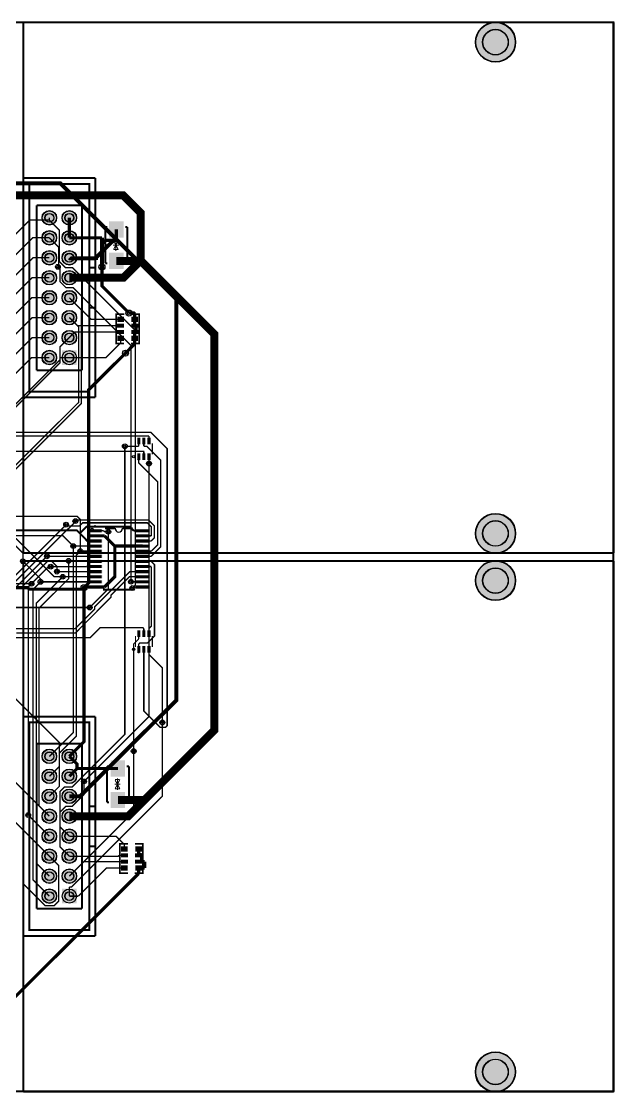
# Model space of a CAD drawing. Header units: millimetres. Extents: x 0 to 210, y -1 to 136.
# Drawn here: x 134.7 to 210.1, y -0.5 to 135.8 of the extents above; entities that cross this region are included whole.
import ezdxf

# ---------------------------------------------------------------- set-up
doc = ezdxf.new("R2010")
doc.units = ezdxf.units.MM
for name, color, linetype, true_color in [('BoardOutLine', 7, 'Continuous', 0xff00ff), ('BottomLayer', 7, 'Continuous', 0x0000ff), ('BottomSolderMaskLayer', 7, 'Continuous', 0xaa00ff), ('Document', 7, 'Continuous', 0xffffff), ('Hole', 7, 'Continuous', 0x222222), ('Multi-Layer', 7, 'Continuous', 0xc0c0c0), ('TopLayer', 7, 'Continuous', 0xff0000), ('TopPasteMaskLayer', 7, 'Continuous', 0x808080), ('TopSilkLayer', 7, 'Continuous', 0xffcc00), ('TopSolderMaskLayer', 7, 'Continuous', 0x800080)]:
    doc.layers.add(name, color=color, linetype=linetype, true_color=true_color)

msp = doc.modelspace()

# ---------------------------------------------------------------- hatches: boundary and pattern name
at = {"layer": 'BottomSolderMaskLayer'}
for points in [[(192.37, 133.12, 1), (197.48, 133.12, 1)], [(137.3, 110.77, 1), (139.15, 110.77, 1)], [(139.84, 110.77, 1), (141.69, 110.77, 1)], [(137.3, 108.23, 1), (139.15, 108.23, 1)], [(139.84, 108.23, 1), (141.69, 108.23, 1)], [(137.3, 105.69, 1), (139.15, 105.69, 1)], [(139.84, 105.69, 1), (141.69, 105.69, 1)], [(137.3, 103.15, 1), (139.15, 103.15, 1)], [(139.84, 103.15, 1), (141.69, 103.15, 1)], [(137.3, 100.61, 1), (139.15, 100.61, 1)], [(139.84, 100.61, 1), (141.69, 100.61, 1)], [(137.3, 98.07, 1), (139.15, 98.07, 1)], [(139.84, 98.07, 1), (141.69, 98.07, 1)], [(137.3, 95.53, 1), (139.15, 95.53, 1)], [(139.84, 95.53, 1), (141.69, 95.53, 1)], [(137.3, 92.99, 1), (139.15, 92.99, 1)], [(139.84, 92.06), (139.84, 93.91), (141.69, 93.91), (141.69, 92.06)], [(192.37, 70.62, 1), (197.48, 70.62, 1)], [(192.37, 64.62, 1), (197.48, 64.62, 1)], [(137.3, 42.26, 1), (139.15, 42.26, 1)], [(139.84, 42.26, 1), (141.69, 42.26, 1)], [(137.3, 39.72, 1), (139.15, 39.72, 1)], [(139.84, 39.72, 1), (141.69, 39.72, 1)], [(137.3, 37.18, 1), (139.15, 37.18, 1)], [(139.84, 37.18, 1), (141.69, 37.18, 1)], [(137.3, 34.64, 1), (139.15, 34.64, 1)], [(139.84, 34.64, 1), (141.69, 34.64, 1)], [(137.3, 32.1, 1), (139.15, 32.1, 1)], [(139.84, 32.1, 1), (141.69, 32.1, 1)], [(137.3, 29.56, 1), (139.15, 29.56, 1)], [(139.84, 29.56, 1), (141.69, 29.56, 1)], [(137.3, 27.02, 1), (139.15, 27.02, 1)], [(139.84, 27.02, 1), (141.69, 27.02, 1)], [(137.3, 24.48, 1), (139.15, 24.48, 1)], [(139.84, 23.56), (139.84, 25.41), (141.69, 25.41), (141.69, 23.56)], [(192.37, 2.12, 1), (197.48, 2.12, 1)]]:
    msp.add_hatch(color=256, dxfattribs=at).paths.add_polyline_path(points)
at = {"layer": 'Multi-Layer'}
for points in [[(137.33, 110.77, 1), (139.13, 110.77, 1)], [(139.87, 110.77, 1), (141.67, 110.77, 1)], [(137.33, 108.23, 1), (139.13, 108.23, 1)], [(139.87, 108.23, 1), (141.67, 108.23, 1)], [(137.33, 105.69, 1), (139.13, 105.69, 1)], [(139.87, 105.69, 1), (141.67, 105.69, 1)], [(137.33, 103.15, 1), (139.13, 103.15, 1)], [(139.87, 103.15, 1), (141.67, 103.15, 1)], [(137.33, 100.61, 1), (139.13, 100.61, 1)], [(139.87, 100.61, 1), (141.67, 100.61, 1)], [(137.33, 98.07, 1), (139.13, 98.07, 1)], [(139.87, 98.07, 1), (141.67, 98.07, 1)], [(137.33, 95.53, 1), (139.13, 95.53, 1)], [(139.87, 95.53, 1), (141.67, 95.53, 1)], [(137.33, 92.99, 1), (139.13, 92.99, 1)], [(139.87, 92.09), (139.87, 93.89), (141.67, 93.89), (141.67, 92.09)], [(137.33, 42.26, 1), (139.13, 42.26, 1)], [(139.87, 42.26, 1), (141.67, 42.26, 1)], [(137.33, 39.72, 1), (139.13, 39.72, 1)], [(139.87, 39.72, 1), (141.67, 39.72, 1)], [(137.33, 37.18, 1), (139.13, 37.18, 1)], [(139.87, 37.18, 1), (141.67, 37.18, 1)], [(137.33, 34.64, 1), (139.13, 34.64, 1)], [(139.87, 34.64, 1), (141.67, 34.64, 1)], [(137.33, 32.1, 1), (139.13, 32.1, 1)], [(139.87, 32.1, 1), (141.67, 32.1, 1)], [(137.33, 29.56, 1), (139.13, 29.56, 1)], [(139.87, 29.56, 1), (141.67, 29.56, 1)], [(137.33, 27.02, 1), (139.13, 27.02, 1)], [(139.87, 27.02, 1), (141.67, 27.02, 1)], [(137.33, 24.48, 1), (139.13, 24.48, 1)], [(139.87, 23.58), (139.87, 25.38), (141.67, 25.38), (141.67, 23.58)]]:
    msp.add_hatch(color=256, dxfattribs=at).paths.add_polyline_path(points)
at = {"layer": 'TopLayer'}
for points in [[(147.64, 110.29), (147.64, 108.29), (145.84, 108.29), (145.84, 110.29)], [(147.64, 106.29), (147.64, 104.29), (145.84, 104.29), (145.84, 106.29)], [(146.88, 97.52), (146.88, 98.17), (147.68, 98.17), (147.68, 97.52)], [(148.68, 97.52), (148.68, 98.17), (149.48, 98.17), (149.48, 97.52)], [(146.88, 96.8), (146.88, 97.3), (147.68, 97.3), (147.68, 96.8)], [(148.68, 96.8), (148.68, 97.3), (149.48, 97.3), (149.48, 96.8)], [(146.88, 96), (146.88, 96.5), (147.68, 96.5), (147.68, 96)], [(146.88, 95.12), (146.88, 95.77), (147.68, 95.77), (147.68, 95.12)], [(148.68, 96), (148.68, 96.5), (149.48, 96.5), (149.48, 96)], [(148.68, 95.12), (148.68, 95.77), (149.48, 95.77), (149.48, 95.12)], [(149.42, 82.76), (149.77, 82.76), (149.77, 81.98), (149.42, 81.98)], [(150.07, 82.76), (150.42, 82.76), (150.42, 81.98), (150.07, 81.98)], [(150.72, 82.76), (151.07, 82.76), (151.07, 81.98), (150.72, 81.98)], [(149.42, 80.78), (149.77, 80.78), (149.77, 80), (149.42, 80)], [(150.07, 80.78), (150.42, 80.78), (150.42, 80), (150.07, 80)], [(150.72, 80.78), (151.07, 80.78), (151.07, 80), (150.72, 80)], [(144.87, 71.16), (144.87, 70.76), (143.22, 70.76), (143.22, 71.16)], [(150.91, 71.16), (150.91, 70.76), (149.26, 70.76), (149.26, 71.16)], [(144.87, 70.51), (144.87, 70.11), (143.22, 70.11), (143.22, 70.51)], [(144.87, 69.86), (144.87, 69.46), (143.22, 69.46), (143.22, 69.86)], [(150.91, 70.51), (150.91, 70.11), (149.26, 70.11), (149.26, 70.51)], [(150.91, 69.86), (150.91, 69.46), (149.26, 69.46), (149.26, 69.86)], [(144.87, 69.21), (144.87, 68.81), (143.22, 68.81), (143.22, 69.21)], [(144.87, 68.56), (144.87, 68.16), (143.22, 68.16), (143.22, 68.56)], [(150.91, 69.21), (150.91, 68.81), (149.26, 68.81), (149.26, 69.21)], [(150.91, 68.56), (150.91, 68.16), (149.26, 68.16), (149.26, 68.56)], [(144.87, 67.91), (144.87, 67.51), (143.22, 67.51), (143.22, 67.91)], [(144.87, 67.26), (144.87, 66.86), (143.22, 66.86), (143.22, 67.26)], [(150.91, 67.91), (150.91, 67.51), (149.26, 67.51), (149.26, 67.91)], [(150.91, 67.26), (150.91, 66.86), (149.26, 66.86), (149.26, 67.26)], [(144.87, 66.61), (144.87, 66.21), (143.22, 66.21), (143.22, 66.61)], [(144.87, 65.96), (144.87, 65.56), (143.22, 65.56), (143.22, 65.96)], [(150.91, 66.61), (150.91, 66.21), (149.26, 66.21), (149.26, 66.61)], [(150.91, 65.96), (150.91, 65.56), (149.26, 65.56), (149.26, 65.96)], [(144.87, 65.31), (144.87, 64.91), (143.22, 64.91), (143.22, 65.31)], [(144.87, 64.66), (144.87, 64.26), (143.22, 64.26), (143.22, 64.66)], [(150.91, 65.31), (150.91, 64.91), (149.26, 64.91), (149.26, 65.31)], [(150.91, 64.66), (150.91, 64.26), (149.26, 64.26), (149.26, 64.66)], [(144.87, 64.01), (144.87, 63.61), (143.22, 63.61), (143.22, 64.01)], [(150.91, 64.01), (150.91, 63.61), (149.26, 63.61), (149.26, 64.01)], [(149.42, 58.25), (149.77, 58.25), (149.77, 57.47), (149.42, 57.47)], [(150.07, 58.25), (150.42, 58.25), (150.42, 57.47), (150.07, 57.47)], [(150.72, 58.25), (151.07, 58.25), (151.07, 57.47), (150.72, 57.47)], [(149.42, 56.27), (149.77, 56.27), (149.77, 55.49), (149.42, 55.49)], [(150.07, 56.27), (150.42, 56.27), (150.42, 55.49), (150.07, 55.49)], [(150.72, 56.27), (151.07, 56.27), (151.07, 55.49), (150.72, 55.49)], [(147.84, 41.71), (147.84, 39.71), (146.04, 39.71), (146.04, 41.71)], [(147.84, 37.71), (147.84, 35.71), (146.04, 35.71), (146.04, 37.71)], [(147.37, 30.14), (147.37, 30.79), (148.17, 30.79), (148.17, 30.14)], [(149.17, 30.14), (149.17, 30.79), (149.97, 30.79), (149.97, 30.14)], [(147.37, 29.41), (147.37, 29.91), (148.17, 29.91), (148.17, 29.41)], [(147.37, 28.61), (147.37, 29.11), (148.17, 29.11), (148.17, 28.61)], [(149.17, 29.41), (149.17, 29.91), (149.97, 29.91), (149.97, 29.41)], [(149.17, 28.61), (149.17, 29.11), (149.97, 29.11), (149.97, 28.61)], [(147.37, 27.74), (147.37, 28.39), (148.17, 28.39), (148.17, 27.74)], [(149.17, 27.74), (149.17, 28.39), (149.97, 28.39), (149.97, 27.74)]]:
    msp.add_hatch(color=256, dxfattribs=at).paths.add_polyline_path(points)
at = {"layer": 'TopPasteMaskLayer'}
for points in [[(147.64, 110.29), (147.64, 108.29), (145.84, 108.29), (145.84, 110.29)], [(147.64, 106.29), (147.64, 104.29), (145.84, 104.29), (145.84, 106.29)], [(146.88, 97.52), (146.88, 98.17), (147.68, 98.17), (147.68, 97.52)], [(148.68, 97.52), (148.68, 98.17), (149.48, 98.17), (149.48, 97.52)], [(146.88, 96.8), (146.88, 97.3), (147.68, 97.3), (147.68, 96.8)], [(148.68, 96.8), (148.68, 97.3), (149.48, 97.3), (149.48, 96.8)], [(146.88, 96), (146.88, 96.5), (147.68, 96.5), (147.68, 96)], [(146.88, 95.12), (146.88, 95.77), (147.68, 95.77), (147.68, 95.12)], [(148.68, 96), (148.68, 96.5), (149.48, 96.5), (149.48, 96)], [(148.68, 95.12), (148.68, 95.77), (149.48, 95.77), (149.48, 95.12)], [(149.42, 82.76), (149.77, 82.76), (149.77, 81.98), (149.42, 81.98)], [(150.07, 82.76), (150.42, 82.76), (150.42, 81.98), (150.07, 81.98)], [(150.72, 82.76), (151.07, 82.76), (151.07, 81.98), (150.72, 81.98)], [(149.42, 80.78), (149.77, 80.78), (149.77, 80), (149.42, 80)], [(150.07, 80.78), (150.42, 80.78), (150.42, 80), (150.07, 80)], [(150.72, 80.78), (151.07, 80.78), (151.07, 80), (150.72, 80)], [(144.87, 71.16), (144.87, 70.76), (143.22, 70.76), (143.22, 71.16)], [(150.91, 71.16), (150.91, 70.76), (149.26, 70.76), (149.26, 71.16)], [(144.87, 70.51), (144.87, 70.11), (143.22, 70.11), (143.22, 70.51)], [(144.87, 69.86), (144.87, 69.46), (143.22, 69.46), (143.22, 69.86)], [(150.91, 70.51), (150.91, 70.11), (149.26, 70.11), (149.26, 70.51)], [(150.91, 69.86), (150.91, 69.46), (149.26, 69.46), (149.26, 69.86)], [(144.87, 69.21), (144.87, 68.81), (143.22, 68.81), (143.22, 69.21)], [(144.87, 68.56), (144.87, 68.16), (143.22, 68.16), (143.22, 68.56)], [(150.91, 69.21), (150.91, 68.81), (149.26, 68.81), (149.26, 69.21)], [(150.91, 68.56), (150.91, 68.16), (149.26, 68.16), (149.26, 68.56)], [(144.87, 67.91), (144.87, 67.51), (143.22, 67.51), (143.22, 67.91)], [(144.87, 67.26), (144.87, 66.86), (143.22, 66.86), (143.22, 67.26)], [(150.91, 67.91), (150.91, 67.51), (149.26, 67.51), (149.26, 67.91)], [(150.91, 67.26), (150.91, 66.86), (149.26, 66.86), (149.26, 67.26)], [(144.87, 66.61), (144.87, 66.21), (143.22, 66.21), (143.22, 66.61)], [(144.87, 65.96), (144.87, 65.56), (143.22, 65.56), (143.22, 65.96)], [(150.91, 66.61), (150.91, 66.21), (149.26, 66.21), (149.26, 66.61)], [(150.91, 65.96), (150.91, 65.56), (149.26, 65.56), (149.26, 65.96)], [(144.87, 65.31), (144.87, 64.91), (143.22, 64.91), (143.22, 65.31)], [(144.87, 64.66), (144.87, 64.26), (143.22, 64.26), (143.22, 64.66)], [(150.91, 65.31), (150.91, 64.91), (149.26, 64.91), (149.26, 65.31)], [(150.91, 64.66), (150.91, 64.26), (149.26, 64.26), (149.26, 64.66)], [(144.87, 64.01), (144.87, 63.61), (143.22, 63.61), (143.22, 64.01)], [(150.91, 64.01), (150.91, 63.61), (149.26, 63.61), (149.26, 64.01)], [(149.42, 58.25), (149.77, 58.25), (149.77, 57.47), (149.42, 57.47)], [(150.07, 58.25), (150.42, 58.25), (150.42, 57.47), (150.07, 57.47)], [(150.72, 58.25), (151.07, 58.25), (151.07, 57.47), (150.72, 57.47)], [(149.42, 56.27), (149.77, 56.27), (149.77, 55.49), (149.42, 55.49)], [(150.07, 56.27), (150.42, 56.27), (150.42, 55.49), (150.07, 55.49)], [(150.72, 56.27), (151.07, 56.27), (151.07, 55.49), (150.72, 55.49)], [(147.84, 41.71), (147.84, 39.71), (146.04, 39.71), (146.04, 41.71)], [(147.84, 37.71), (147.84, 35.71), (146.04, 35.71), (146.04, 37.71)], [(147.37, 30.14), (147.37, 30.79), (148.17, 30.79), (148.17, 30.14)], [(149.17, 30.14), (149.17, 30.79), (149.97, 30.79), (149.97, 30.14)], [(147.37, 29.41), (147.37, 29.91), (148.17, 29.91), (148.17, 29.41)], [(147.37, 28.61), (147.37, 29.11), (148.17, 29.11), (148.17, 28.61)], [(149.17, 29.41), (149.17, 29.91), (149.97, 29.91), (149.97, 29.41)], [(149.17, 28.61), (149.17, 29.11), (149.97, 29.11), (149.97, 28.61)], [(147.37, 27.74), (147.37, 28.39), (148.17, 28.39), (148.17, 27.74)], [(149.17, 27.74), (149.17, 28.39), (149.97, 28.39), (149.97, 27.74)]]:
    msp.add_hatch(color=256, dxfattribs=at).paths.add_polyline_path(points)
at = {"layer": 'TopSolderMaskLayer'}
for points in [[(192.37, 133.12, 1), (197.48, 133.12, 1)], [(137.3, 110.77, 1), (139.15, 110.77, 1)], [(139.84, 110.77, 1), (141.69, 110.77, 1)], [(137.3, 108.23, 1), (139.15, 108.23, 1)], [(139.84, 108.23, 1), (141.69, 108.23, 1)], [(147.66, 110.32), (147.66, 108.26), (145.81, 108.26), (145.81, 110.32)], [(137.3, 105.69, 1), (139.15, 105.69, 1)], [(139.84, 105.69, 1), (141.69, 105.69, 1)], [(147.66, 106.32), (147.66, 104.26), (145.81, 104.26), (145.81, 106.32)], [(137.3, 103.15, 1), (139.15, 103.15, 1)], [(139.84, 103.15, 1), (141.69, 103.15, 1)], [(137.3, 100.61, 1), (139.15, 100.61, 1)], [(139.84, 100.61, 1), (141.69, 100.61, 1)], [(137.3, 98.07, 1), (139.15, 98.07, 1)], [(139.84, 98.07, 1), (141.69, 98.07, 1)], [(146.85, 97.5), (146.85, 98.19), (147.71, 98.19), (147.71, 97.5)], [(148.65, 97.5), (148.65, 98.19), (149.51, 98.19), (149.51, 97.5)], [(146.84, 96.78), (146.84, 97.31), (147.72, 97.31), (147.72, 96.78)], [(148.64, 96.78), (148.64, 97.31), (149.52, 97.31), (149.52, 96.78)], [(137.3, 95.53, 1), (139.15, 95.53, 1)], [(139.84, 95.53, 1), (141.69, 95.53, 1)], [(146.84, 95.98), (146.84, 96.51), (147.72, 96.51), (147.72, 95.98)], [(146.85, 95.1), (146.85, 95.79), (147.71, 95.79), (147.71, 95.1)], [(148.64, 95.98), (148.64, 96.51), (149.52, 96.51), (149.52, 95.98)], [(148.65, 95.1), (148.65, 95.79), (149.51, 95.79), (149.51, 95.1)], [(137.3, 92.99, 1), (139.15, 92.99, 1)], [(139.84, 92.06), (139.84, 93.91), (141.69, 93.91), (141.69, 92.06)], [(149.39, 82.79), (149.79, 82.79), (149.79, 81.96), (149.39, 81.96)], [(150.04, 82.79), (150.44, 82.79), (150.44, 81.96), (150.04, 81.96)], [(150.69, 82.79), (151.09, 82.79), (151.09, 81.96), (150.69, 81.96)], [(149.39, 80.81), (149.79, 80.81), (149.79, 79.98), (149.39, 79.98)], [(150.04, 80.81), (150.44, 80.81), (150.44, 79.98), (150.04, 79.98)], [(150.69, 80.81), (151.09, 80.81), (151.09, 79.98), (150.69, 79.98)], [(192.37, 70.62, 1), (197.48, 70.62, 1)], [(144.97, 71.17), (144.97, 70.76), (143.11, 70.76), (143.11, 71.17)], [(151.02, 71.17), (151.02, 70.76), (149.16, 70.76), (149.16, 71.17)], [(144.97, 70.52), (144.97, 70.11), (143.11, 70.11), (143.11, 70.52)], [(144.97, 69.87), (144.97, 69.46), (143.11, 69.46), (143.11, 69.87)], [(151.02, 70.52), (151.02, 70.11), (149.16, 70.11), (149.16, 70.52)], [(151.02, 69.87), (151.02, 69.46), (149.16, 69.46), (149.16, 69.87)], [(144.97, 69.22), (144.97, 68.81), (143.11, 68.81), (143.11, 69.22)], [(144.97, 68.57), (144.97, 68.16), (143.11, 68.16), (143.11, 68.57)], [(151.02, 69.22), (151.02, 68.81), (149.16, 68.81), (149.16, 69.22)], [(151.02, 68.57), (151.02, 68.16), (149.16, 68.16), (149.16, 68.57)], [(144.97, 67.92), (144.97, 67.51), (143.11, 67.51), (143.11, 67.92)], [(144.97, 67.27), (144.97, 66.86), (143.11, 66.86), (143.11, 67.27)], [(151.02, 67.92), (151.02, 67.51), (149.16, 67.51), (149.16, 67.92)], [(151.02, 67.27), (151.02, 66.86), (149.16, 66.86), (149.16, 67.27)], [(192.37, 64.62, 1), (197.48, 64.62, 1)], [(144.97, 66.62), (144.97, 66.21), (143.11, 66.21), (143.11, 66.62)], [(144.97, 65.97), (144.97, 65.56), (143.11, 65.56), (143.11, 65.97)], [(151.02, 66.62), (151.02, 66.21), (149.16, 66.21), (149.16, 66.62)], [(151.02, 65.97), (151.02, 65.56), (149.16, 65.56), (149.16, 65.97)], [(144.97, 65.32), (144.97, 64.91), (143.11, 64.91), (143.11, 65.32)], [(144.97, 64.67), (144.97, 64.26), (143.11, 64.26), (143.11, 64.67)], [(151.02, 65.32), (151.02, 64.91), (149.16, 64.91), (149.16, 65.32)], [(151.02, 64.67), (151.02, 64.26), (149.16, 64.26), (149.16, 64.67)], [(144.97, 64.02), (144.97, 63.61), (143.11, 63.61), (143.11, 64.02)], [(151.02, 64.02), (151.02, 63.61), (149.16, 63.61), (149.16, 64.02)], [(149.39, 58.28), (149.79, 58.28), (149.79, 57.45), (149.39, 57.45)], [(150.04, 58.28), (150.44, 58.28), (150.44, 57.45), (150.04, 57.45)], [(150.69, 58.28), (151.09, 58.28), (151.09, 57.45), (150.69, 57.45)], [(149.39, 56.3), (149.79, 56.3), (149.79, 55.47), (149.39, 55.47)], [(150.04, 56.3), (150.44, 56.3), (150.44, 55.47), (150.04, 55.47)], [(150.69, 56.3), (151.09, 56.3), (151.09, 55.47), (150.69, 55.47)], [(137.3, 42.26, 1), (139.15, 42.26, 1)], [(139.84, 42.26, 1), (141.69, 42.26, 1)], [(147.86, 41.74), (147.86, 39.68), (146.02, 39.68), (146.02, 41.74)], [(137.3, 39.72, 1), (139.15, 39.72, 1)], [(139.84, 39.72, 1), (141.69, 39.72, 1)], [(137.3, 37.18, 1), (139.15, 37.18, 1)], [(139.84, 37.18, 1), (141.69, 37.18, 1)], [(147.86, 37.74), (147.86, 35.68), (146.02, 35.68), (146.02, 37.74)], [(137.3, 34.64, 1), (139.15, 34.64, 1)], [(139.84, 34.64, 1), (141.69, 34.64, 1)], [(137.3, 32.1, 1), (139.15, 32.1, 1)], [(139.84, 32.1, 1), (141.69, 32.1, 1)], [(137.3, 29.56, 1), (139.15, 29.56, 1)], [(139.84, 29.56, 1), (141.69, 29.56, 1)], [(147.34, 30.12), (147.34, 30.81), (148.2, 30.81), (148.2, 30.12)], [(149.14, 30.12), (149.14, 30.81), (150, 30.81), (150, 30.12)], [(147.33, 29.4), (147.33, 29.93), (148.21, 29.93), (148.21, 29.4)], [(147.33, 28.59), (147.33, 29.13), (148.21, 29.13), (148.21, 28.59)], [(149.13, 29.4), (149.13, 29.93), (150.01, 29.93), (150.01, 29.4)], [(149.13, 28.59), (149.13, 29.13), (150.01, 29.13), (150.01, 28.59)], [(137.3, 27.02, 1), (139.15, 27.02, 1)], [(139.84, 27.02, 1), (141.69, 27.02, 1)], [(147.34, 27.72), (147.34, 28.41), (148.2, 28.41), (148.2, 27.72)], [(149.14, 27.72), (149.14, 28.41), (150, 28.41), (150, 27.72)], [(137.3, 24.48, 1), (139.15, 24.48, 1)], [(139.84, 23.56), (139.84, 25.41), (141.69, 25.41), (141.69, 23.56)], [(192.37, 2.12, 1), (197.48, 2.12, 1)]]:
    msp.add_hatch(color=256, dxfattribs=at).paths.add_polyline_path(points)

# ---------------------------------------------------------------- linework, layer by layer
at = {"layer": 'BoardOutLine', "const_width": 0.254}
msp.add_lwpolyline([(-0.09, 135.63), (209.91, 135.63), (209.91, -0.37), (-0.09, -0.37), (-0.09, 135.63)], close=True, dxfattribs=at)
at = {"layer": 'BottomLayer'}
for points, const_width in [([(62.69, 115.16), (139.61, 115.16), (146.63, 108.15)], 0.508), ([(62.69, 115.16), (139.61, 115.16), (146.63, 108.15)], 0.406), ([(138.23, 110.48), (135.75, 110.48), (95.86, 70.59), (95.86, 68.68), (94.59, 67.41)], 0.178), ([(138.23, 110.77), (138.23, 110.48)], 0.178), ([(148.77, 63.67), (149.17, 64.07), (149.17, 96.42), (141.18, 104.42), (140.28, 104.42), (139.5, 105.2), (139.5, 109.21), (138.23, 110.48)], 0.178), ([(140.77, 108.23), (140.77, 110.77)], 0.406), ([(138.23, 108.23), (136.13, 108.23), (98.4, 70.5), (98.4, 68.68), (97.13, 67.41)], 0.178), ([(146.63, 108.15), (154.36, 100.42), (154.36, 49.4), (142.14, 37.18), (140.77, 37.18)], 0.508), ([(146.63, 108.15), (154.36, 100.42), (154.36, 49.4), (142.14, 37.18), (140.77, 37.18)], 0.406), ([(140.77, 105.69), (140.84, 105.62), (144.19, 105.62), (144.19, 105.72), (146.63, 108.15)], 0.406), ([(144.19, 105.62), (144.19, 105.72), (146.63, 108.15)], 0.508), ([(138.23, 105.69), (136.15, 105.69), (100.94, 70.48), (100.94, 68.68), (99.67, 67.41)], 0.178), ([(144.19, 105.62), (140.84, 105.62), (140.77, 105.69)], 0.508), ([(140.77, 105.69), (140.77, 105.69)], 0.406), ([(148.6, 64.47), (148.6, 94.54), (141.26, 101.88), (140.35, 101.88), (139.6, 102.63), (139.6, 104.26), (139.32, 104.53)], 0.178), ([(144.92, 104.51), (144.92, 102.09), (148.35, 98.66)], 0.406), ([(138.23, 103.15), (136.04, 103.15), (103.48, 70.59), (103.48, 68.68), (102.21, 67.41)], 0.178), ([(138.23, 100.61), (135.99, 100.61), (106.02, 70.64), (106.02, 68.68), (104.75, 67.41)], 0.178), ([(122.53, 67.41), (122.58, 67.41), (142.29, 87.13), (142.29, 99.08), (140.77, 100.61)], 0.178), ([(138.23, 98.07), (136.04, 98.07), (108.56, 70.59), (108.56, 68.68), (107.29, 67.41)], 0.178), ([(140.77, 98.07), (141.94, 96.9), (141.94, 87.28), (123.34, 68.68), (121.26, 68.68), (119.99, 67.41)], 0.178), ([(138.23, 95.53), (136.04, 95.53), (111.1, 70.59), (111.1, 68.68), (109.83, 67.41)], 0.178), ([(140.77, 95.53), (139.6, 94.36), (139.6, 92.32), (118.72, 71.44), (118.72, 68.68), (117.45, 67.41)], 0.178), ([(138.23, 92.99), (135.99, 92.99), (113.64, 70.64), (113.64, 68.68), (112.37, 67.41)], 0.178), ([(142.64, 63.72), (143.23, 64.32), (143.23, 88.89), (147.91, 93.56)], 0.406), ([(140.77, 32.1), (139.6, 33.27), (139.6, 37.81), (140.15, 38.35), (141.1, 38.35), (147.82, 45.08), (147.82, 81.71)], 0.178), ([(142.63, 39.08), (150.89, 47.33), (150.89, 79.52)], 0.178), ([(142.16, 68.36), (142.16, 72.39), (141.74, 72.81), (129.74, 72.81), (123.04, 66.11), (119.43, 66.11), (118.72, 66.82), (118.72, 68.14), (119.26, 68.68), (120.63, 68.68), (121.26, 69.31), (121.26, 70.48), (120.18, 71.56), (119.93, 71.56)], 0.178), ([(125.43, 36.7), (125.43, 56.04), (140.55, 71.17), (140.6, 71.17), (141.54, 72.11), (141.54, 72.19)], 0.178), ([(115.22, 46.63), (115.25, 46.63), (140.36, 71.74)], 0.178), ([(122.28, 64.33), (129.55, 71.61), (131.38, 71.61), (134.87, 68.12), (134.87, 67.08)], 0.178), ([(145.72, 70.83), (145.72, 63.58), (143.35, 61.2)], 0.178), ([(138.23, 42.26), (141.28, 45.31), (141.28, 69.01)], 0.178), ([(138.23, 39.72), (139.5, 40.99), (139.5, 42.68), (141.67, 44.85), (141.67, 67.88), (142.16, 68.36)], 0.178), ([(137.93, 67.71), (127.19, 56.98), (127.19, 56.34)], 0.178), ([(138.23, 29.56), (139.4, 28.39), (139.4, 23.83), (138.85, 23.28), (137.7, 23.28), (134.94, 26.04), (134.94, 64.01), (138, 67.07), (138.54, 67.07), (139.19, 66.42), (139.19, 65.76)], 0.178), ([(138.23, 34.64), (136.92, 35.95), (136.92, 61.1), (140.68, 64.86), (140.68, 67.13)], 0.178), ([(135.96, 64.22), (138.13, 66.39), (138.4, 66.39)], 0.178), ([(135.96, 64.22), (135.55, 63.81), (135.55, 34.79)], 0.178), ([(138.23, 24.48), (136.14, 26.57), (136.14, 63.49), (137.11, 64.46)], 0.178), ([(138.23, 27.02), (136.56, 28.69), (136.56, 61.74), (139.93, 65.11)], 0.178), ([(140.77, 42.26), (142.64, 44.13), (142.64, 63.72)], 0.406), ([(140.77, 25.65), (141.06, 25.65), (152.59, 37.18), (152.59, 46.57)], 0.178), ([(140.77, 27.02), (148.95, 35.21), (148.95, 42.92)], 0.178), ([(140.77, 24.48), (140.77, 25.65)], 0.178)]:
    msp.add_lwpolyline(points, dxfattribs=dict(at, const_width=const_width))
at = {"layer": 'BottomSolderMaskLayer'}
for centre, radius in [((194.93, 133.12), 2.55), ((194.92, 133.12), 1.63), ((138.23, 110.77), 0.925), ((138.23, 110.77), 0.566), ((140.77, 110.77), 0.925), ((140.77, 110.77), 0.566), ((138.23, 108.23), 0.925), ((140.77, 108.23), 0.925), ((138.23, 108.23), 0.566), ((140.77, 108.23), 0.566), ((138.23, 105.69), 0.925), ((140.77, 105.69), 0.925), ((138.23, 105.69), 0.566), ((140.77, 105.69), 0.566), ((138.23, 103.15), 0.925), ((138.23, 103.15), 0.566), ((140.77, 103.15), 0.925), ((140.77, 103.15), 0.566), ((138.23, 100.61), 0.925), ((138.23, 100.61), 0.566), ((140.77, 100.61), 0.925), ((140.77, 100.61), 0.566), ((138.23, 98.07), 0.925), ((138.23, 98.07), 0.566), ((140.77, 98.07), 0.925), ((140.77, 98.07), 0.566), ((138.23, 95.53), 0.925), ((138.23, 95.53), 0.566), ((140.77, 95.53), 0.925), ((140.77, 95.53), 0.566), ((138.23, 92.99), 0.925), ((138.23, 92.99), 0.566), ((140.77, 92.99), 0.566), ((194.93, 70.62), 2.55), ((194.92, 70.62), 1.63), ((194.93, 64.62), 2.55), ((194.92, 64.62), 1.63), ((138.23, 42.26), 0.925), ((138.23, 42.26), 0.566), ((140.77, 42.26), 0.925), ((140.77, 42.26), 0.566), ((138.23, 39.72), 0.925), ((138.23, 39.72), 0.566), ((140.77, 39.72), 0.925), ((140.77, 39.72), 0.566), ((138.23, 37.18), 0.925), ((138.23, 37.18), 0.566), ((140.77, 37.18), 0.925), ((140.77, 37.18), 0.566), ((138.23, 34.64), 0.925), ((140.77, 34.64), 0.925), ((138.23, 34.64), 0.566), ((140.77, 34.64), 0.566), ((138.23, 32.1), 0.925), ((140.77, 32.1), 0.925), ((138.23, 32.1), 0.566), ((140.77, 32.1), 0.566), ((138.23, 29.56), 0.925), ((138.23, 29.56), 0.566), ((140.77, 29.56), 0.925), ((140.77, 29.56), 0.566), ((138.23, 27.02), 0.925), ((138.23, 27.02), 0.566), ((140.77, 27.02), 0.925), ((140.77, 27.02), 0.566), ((138.23, 24.48), 0.925), ((138.23, 24.48), 0.566), ((140.77, 24.48), 0.566), ((194.92, 2.12), 2.55), ((194.92, 2.12), 1.63)]:
    msp.add_circle(centre, radius, dxfattribs=at)
at = {"layer": 'Document'}
for centre, radius in [((149.59, 80.03), 0.1), ((143.64, 71.07), 0.2), ((149.59, 55.52), 0.1)]:
    msp.add_circle(centre, radius, dxfattribs=at)
at = {"layer": 'Hole'}
for centre, radius in [((139.32, 104.53), 0.152), ((144.92, 104.51), 0.191), ((148.35, 98.66), 0.191), ((147.91, 93.56), 0.191), ((147.82, 81.71), 0.152), ((150.89, 79.52), 0.152), ((141.54, 72.19), 0.152), ((140.36, 71.74), 0.152), ((145.72, 70.83), 0.152), ((141.28, 69.01), 0.152), ((142.16, 68.36), 0.152), ((134.87, 67.08), 0.152), ((137.93, 67.71), 0.152), ((140.68, 67.13), 0.152), ((138.4, 66.39), 0.152), ((139.19, 65.76), 0.152), ((135.96, 64.22), 0.152), ((137.11, 64.46), 0.152), ((139.93, 65.11), 0.152), ((148.6, 64.47), 0.152), ((142.64, 63.72), 0.191), ((148.77, 63.67), 0.152), ((143.35, 61.2), 0.152), ((152.59, 46.57), 0.152), ((148.95, 42.92), 0.152), ((142.63, 39.07), 0.152), ((135.55, 34.79), 0.152)]:
    msp.add_circle(centre, radius, dxfattribs=at)
at = {"layer": 'Multi-Layer'}
for centre, radius in [((194.93, 133.12), 2.5), ((194.92, 133.12), 1.6), ((138.23, 110.77), 0.9), ((138.23, 110.77), 0.55), ((140.77, 110.77), 0.9), ((140.77, 110.77), 0.55), ((138.23, 108.23), 0.9), ((140.77, 108.23), 0.9), ((138.23, 108.23), 0.55), ((140.77, 108.23), 0.55), ((138.23, 105.69), 0.9), ((140.77, 105.69), 0.9), ((138.23, 105.69), 0.55), ((140.77, 105.69), 0.55), ((138.23, 103.15), 0.9), ((138.23, 103.15), 0.55), ((139.32, 104.53), 0.305), ((140.77, 103.15), 0.9), ((140.77, 103.15), 0.55), ((144.92, 104.51), 0.381), ((138.23, 100.61), 0.9), ((138.23, 100.61), 0.55), ((140.77, 100.61), 0.9), ((140.77, 100.61), 0.55), ((138.23, 98.07), 0.9), ((138.23, 98.07), 0.55), ((140.77, 98.07), 0.9), ((140.77, 98.07), 0.55), ((148.35, 98.66), 0.381), ((138.23, 95.53), 0.9), ((138.23, 95.53), 0.55), ((140.77, 95.53), 0.9), ((140.77, 95.53), 0.55), ((138.23, 92.99), 0.9), ((138.23, 92.99), 0.55), ((140.77, 92.99), 0.55), ((147.91, 93.56), 0.381), ((147.82, 81.71), 0.305), ((150.89, 79.52), 0.305), ((141.54, 72.19), 0.305), ((194.93, 70.62), 2.5), ((194.92, 70.62), 1.6), ((140.36, 71.74), 0.305), ((145.72, 70.83), 0.305), ((141.28, 69.01), 0.305), ((142.16, 68.36), 0.305), ((134.87, 67.08), 0.305), ((137.93, 67.71), 0.305), ((140.68, 67.13), 0.305), ((194.93, 64.62), 2.5), ((138.4, 66.39), 0.305), ((139.19, 65.76), 0.305), ((139.93, 65.11), 0.305), ((194.92, 64.62), 1.6), ((135.96, 64.22), 0.305), ((137.11, 64.46), 0.305), ((142.64, 63.72), 0.381), ((148.6, 64.47), 0.305), ((148.77, 63.67), 0.305), ((143.35, 61.2), 0.305), ((152.59, 46.57), 0.305), ((138.23, 42.26), 0.9), ((138.23, 42.26), 0.55), ((140.77, 42.26), 0.9), ((140.77, 42.26), 0.55), ((148.95, 42.92), 0.305), ((138.23, 39.72), 0.9), ((138.23, 39.72), 0.55), ((140.77, 39.72), 0.9), ((140.77, 39.72), 0.55), ((142.63, 39.07), 0.305), ((138.23, 37.18), 0.9), ((138.23, 37.18), 0.55), ((140.77, 37.18), 0.9), ((140.77, 37.18), 0.55), ((138.23, 34.64), 0.9), ((140.77, 34.64), 0.9), ((135.55, 34.79), 0.305), ((138.23, 34.64), 0.55), ((140.77, 34.64), 0.55), ((138.23, 32.1), 0.9), ((140.77, 32.1), 0.9), ((138.23, 32.1), 0.55), ((140.77, 32.1), 0.55), ((138.23, 29.56), 0.9), ((138.23, 29.56), 0.55), ((140.77, 29.56), 0.9), ((140.77, 29.56), 0.55), ((138.23, 27.02), 0.9), ((138.23, 27.02), 0.55), ((140.77, 27.02), 0.9), ((140.77, 27.02), 0.55), ((138.23, 24.48), 0.9), ((138.23, 24.48), 0.55), ((140.77, 24.48), 0.55), ((194.92, 2.12), 2.5), ((194.92, 2.12), 1.6)]:
    msp.add_circle(centre, radius, dxfattribs=at)
at = {"layer": 'TopLayer'}
for points, const_width in [([(133.05, 113.44), (133.22, 113.61), (147.63, 113.61), (149.83, 111.4), (149.83, 105.33), (147.65, 103.15), (140.77, 103.15)], 1.02), ([(133.05, 113.44), (133.22, 113.61), (147.63, 113.61), (149.84, 111.4), (149.84, 105.33)], 0.254), ([(146.74, 109.29), (146.74, 107.91)], 0.406), ([(138.23, 108.23), (139.4, 107.06), (139.4, 104.61), (139.32, 104.53)], 0.178), ([(140.77, 108.23), (144.92, 108.23)], 0.406), ([(144.92, 108.23), (144.92, 104.51)], 0.508), ([(144.92, 108.23), (144.92, 107.45)], 0.406), ([(144.92, 107.45), (145.38, 107.91), (146.74, 107.91)], 0.406), ([(144.92, 107.45), (144.92, 104.51)], 0.406), ([(149.79, 105.29), (147.65, 103.15), (140.77, 103.15)], 0.254), ([(149.83, 105.33), (149.79, 105.29), (146.74, 105.29)], 1.02), ([(149.79, 105.29), (146.74, 105.29)], 0.254), ([(146.74, 105.29), (146.74, 105.29)], 0.254), ([(146.74, 105.29), (146.74, 105.29)], 0.254), ([(149.83, 105.33), (159.18, 95.99), (159.18, 45.57), (150.55, 36.94)], 1.02), ([(149.84, 105.33), (149.79, 105.29)], 0.254), ([(149.81, 105.31), (149.79, 105.29)], 0.254), ([(149.84, 105.33), (149.81, 105.31)], 0.254), ([(149.81, 105.31), (149.81, 105.31), (149.83, 105.33)], 0.254), ([(149.83, 105.33), (159.18, 95.99), (159.18, 45.57), (150.65, 37.04)], 0.254), ([(147.28, 97.85), (143.53, 97.85), (140.77, 100.61)], 0.178), ([(140.77, 98.07), (141.79, 97.05), (147.28, 97.05)], 0.178), ([(149.08, 98.55), (148.98, 98.66), (148.35, 98.66)], 0.406), ([(149.08, 97.85), (149.08, 98.55)], 0.406), ([(149.16, 97.05), (149.08, 97.12), (149.08, 97.85)], 0.406), ([(149.08, 97.05), (149.16, 97.05)], 0.406), ([(149.16, 97.05), (149.23, 97.05)], 0.406), ([(149.23, 96.25), (149.23, 97.05)], 0.406), ([(140.77, 95.53), (141.48, 96.25), (147.28, 96.25)], 0.178), ([(147.28, 95.45), (147.28, 94.85)], 0.178), ([(149.08, 96.15), (149.14, 96.15), (149.23, 96.25)], 0.406), ([(149.08, 96.25), (149.23, 96.25)], 0.406), ([(149.08, 95.45), (149.08, 96.15)], 0.406), ([(149.08, 95.45), (149.08, 94.74)], 0.406), ([(140.77, 92.99), (145.42, 92.99), (147.28, 94.85)], 0.178), ([(147.91, 93.56), (149.08, 94.74)], 0.406), ([(139.6, 92.99), (139.6, 92.7), (121.53, 74.63), (119.93, 74.63)], 0.178), ([(140.77, 92.99), (139.6, 92.99)], 0.178), ([(119.92, 73.54), (122.26, 73.54), (132.2, 83.48), (151.13, 83.48), (153.2, 81.41), (153.2, 46.18), (152.99, 45.97), (152.3, 45.97), (150.24, 48.03), (150.24, 55.88)], 0.178), ([(119.99, 69.95), (121.26, 71.22), (122.11, 71.22), (133.92, 83.03), (150.89, 83.03), (150.89, 83.03)], 0.178), ([(149.59, 81.71), (147.82, 81.71)], 0.178), ([(149.59, 82.37), (149.59, 81.71)], 0.178), ([(150.24, 82.37), (150.24, 81.71)], 0.178), ([(151.18, 67.71), (152.37, 68.9), (152.37, 79.94), (150.59, 81.71), (150.24, 81.71)], 0.178), ([(150.89, 82.37), (150.89, 83.03)], 0.178), ([(122.53, 69.95), (133.66, 81.08), (150.21, 81.08), (150.24, 81.05)], 0.178), ([(151.18, 68.36), (152, 69.18), (152, 77.18), (149.59, 79.59), (149.59, 80.39)], 0.178), ([(150.24, 80.39), (150.24, 81.05)], 0.178), ([(150.89, 79.52), (150.89, 80.39)], 0.178), ([(141.54, 72.19), (141.68, 72.33), (150.81, 72.33), (151.57, 71.57), (151.57, 70.05), (151.18, 69.66)], 0.178), ([(141.28, 69.01), (139.96, 70.33), (125.05, 70.33), (124.59, 70.79)], 0.178), ([(131.13, 71.03), (141.7, 71.03), (142.11, 70.63)], 0.254), ([(140.36, 71.74), (140.52, 71.58), (142.07, 71.58), (142.45, 71.97), (150.66, 71.97), (151.18, 71.45), (151.18, 70.31), (151.18, 70.31)], 0.178), ([(148.96, 70.96), (148.43, 71.49), (142.97, 71.49), (142.11, 70.63)], 0.254), ([(144.04, 70.96), (145.14, 70.96)], 0.178), ([(145.72, 70.83), (145.27, 70.83), (145.14, 70.96)], 0.178), ([(150.09, 70.96), (148.96, 70.96)], 0.254), ([(104.75, 69.95), (106.02, 68.68), (107.93, 68.68), (108.56, 68.05), (108.56, 66.86), (109.42, 66), (121.79, 66), (123.58, 64.22), (135.96, 64.22)], 0.178), ([(109.83, 69.95), (111.1, 68.68), (123.4, 68.68), (124.69, 69.97), (134, 69.97), (138.87, 65.11), (139.93, 65.11)], 0.178), ([(142.11, 70.63), (142.91, 69.82), (142.91, 69.66)], 0.254), ([(144.04, 69.66), (142.91, 69.66)], 0.254), ([(144.04, 70.31), (145.25, 70.31)], 0.406), ([(146.55, 69.01), (145.25, 70.31)], 0.406), ([(150.09, 70.31), (151.18, 70.31)], 0.178), ([(150.09, 69.66), (151.18, 69.66)], 0.178), ([(144.04, 69.01), (141.28, 69.01)], 0.178), ([(144.04, 68.36), (142.16, 68.36)], 0.178), ([(145.25, 63.81), (146.55, 65.11), (146.55, 69.01)], 0.406), ([(149.03, 69.01), (146.55, 69.01)], 0.406), ([(150.09, 69.01), (149.03, 69.01)], 0.406), ([(150.09, 68.36), (151.18, 68.36)], 0.178), ([(137.11, 64.46), (137.11, 64.84), (134.87, 67.08)], 0.178), ([(144.04, 67.71), (137.93, 67.71)], 0.178), ([(140.68, 67.13), (142.88, 67.13), (142.95, 67.06)], 0.178), ([(144.04, 67.06), (142.95, 67.06)], 0.178), ([(151.18, 67.06), (151.59, 66.65), (151.59, 57.56), (150.72, 56.69), (149.75, 56.69), (149.59, 56.54)], 0.178), ([(150.09, 67.71), (151.18, 67.71)], 0.178), ([(150.09, 67.06), (151.18, 67.06)], 0.178), ([(150.09, 65.76), (148.45, 65.76), (143.99, 61.29), (143.99, 60.97), (141.53, 58.52), (133.18, 58.52), (133.14, 58.48), (99.49, 58.48), (98.13, 59.84), (95.3, 59.84), (93.14, 57.68), (93.14, 57.16), (93.09, 57.11), (60.47, 57.11)], 0.178), ([(142.95, 66.41), (142.93, 66.39), (138.4, 66.39)], 0.178), ([(144.04, 65.76), (139.19, 65.76)], 0.178), ([(144.04, 66.41), (142.95, 66.41)], 0.178), ([(150.09, 66.41), (151.18, 66.41)], 0.178), ([(151.18, 66.41), (151.18, 66.41), (151.18, 58.81), (150.89, 58.52)], 0.178), ([(134.03, 57.94), (141.52, 57.94), (146.06, 62.49), (146.06, 62.77), (148.4, 65.11), (150.09, 65.11)], 0.178), ([(144.04, 64.46), (137.11, 64.46)], 0.178), ([(139.93, 65.11), (144.04, 65.11)], 0.178), ([(148.6, 64.47), (148.99, 64.47), (149, 64.46)], 0.178), ([(150.09, 64.46), (149, 64.46)], 0.178), ([(121.62, 62.69), (122.65, 63.72), (135.48, 63.72), (135.67, 63.53), (142.44, 63.53), (142.64, 63.72)], 0.406), ([(142.64, 63.72), (142.75, 63.72), (142.84, 63.81)], 0.406), ([(144.04, 63.81), (142.84, 63.81)], 0.406), ([(144.04, 63.81), (145.25, 63.81)], 0.406), ([(149, 63.81), (148.85, 63.67), (148.77, 63.67)], 0.178), ([(150.09, 63.81), (149, 63.81)], 0.178), ([(132.11, 61.26), (132.17, 61.2), (143.35, 61.2)], 0.178), ([(150.24, 58.52), (150.13, 58.63), (144.69, 58.63), (143.43, 57.37), (115.11, 57.37)], 0.178), ([(150.24, 57.86), (150.24, 58.52)], 0.178), ([(150.89, 57.86), (150.89, 58.52)], 0.178), ([(148.95, 42.92), (148.95, 56.56), (149.59, 57.2)], 0.178), ([(149.59, 57.86), (149.59, 57.2)], 0.178), ([(138.23, 34.64), (116.84, 56.03), (111.16, 56.03)], 0.178), ([(127.19, 56.34), (139.5, 44.04), (139.5, 38.45), (138.23, 37.18)], 0.178), ([(149.59, 55.88), (149.59, 56.54)], 0.178), ([(150.89, 55.88), (150.89, 55.22)], 0.178), ([(150.89, 55.22), (152.59, 53.53), (152.59, 46.57)], 0.178), ([(138.23, 29.56), (113.56, 54.23), (111.84, 54.23)], 0.178), ([(140.77, 42.26), (141.75, 41.28), (141.75, 40.71)], 0.406), ([(141.75, 40.71), (140.77, 39.72)], 0.406), ([(145.66, 40.71), (141.75, 40.71)], 0.406), ([(146.94, 40.71), (145.66, 40.71)], 0.406), ([(140.77, 29.56), (139.6, 30.73), (139.6, 35.16), (140.35, 35.91), (141.15, 35.91), (142.63, 37.4), (142.63, 39.08)], 0.178), ([(150.55, 36.94), (148.26, 34.64), (140.77, 34.64)], 1.02), ([(150.65, 37.04), (148.26, 34.64), (140.77, 34.64)], 0.254), ([(150.29, 36.68), (150.26, 36.71), (146.94, 36.71)], 1.02), ([(146.94, 36.71), (146.94, 36.71)], 0.254), ([(150.29, 36.68), (150.26, 36.71), (146.94, 36.71)], 0.254), ([(146.94, 36.71), (146.94, 36.71)], 0.254), ([(150.65, 37.04), (150.65, 37.04), (150.29, 36.68)], 0.254), ([(138.23, 32.1), (135.55, 34.79)], 0.178), ([(140.77, 32.1), (146.71, 32.1), (147.77, 31.05)], 0.178), ([(147.77, 30.46), (147.77, 31.05)], 0.178), ([(149.57, 30.46), (149.57, 29.75)], 0.406), ([(140.77, 29.56), (147, 29.56), (147.1, 29.66)], 0.178), ([(140.77, 27.02), (142.6, 28.86), (147.77, 28.86)], 0.178), ([(147.77, 29.66), (147.1, 29.66)], 0.178), ([(149.96, 29.66), (149.86, 29.75), (149.57, 29.75)], 0.406), ([(149.57, 29.66), (149.96, 29.66)], 0.406), ([(149.57, 28.86), (149.96, 28.86)], 0.406), ([(149.96, 28.86), (149.96, 29.66)], 0.406), ([(149.96, 28.86), (150.35, 28.86)], 0.406), ([(150.35, 28.06), (150.35, 28.86)], 0.406), ([(129.77, 9.89), (132.11, 9.89), (149.57, 27.35)], 0.406), ([(141.93, 24.48), (145.51, 28.06), (147.77, 28.06)], 0.178), ([(149.57, 28.06), (150.35, 28.06)], 0.406), ([(149.57, 28.06), (149.57, 27.35)], 0.406), ([(140.77, 24.48), (141.93, 24.48)], 0.178)]:
    msp.add_lwpolyline(points, dxfattribs=dict(at, const_width=const_width))
at = {"layer": 'TopSilkLayer'}
for points, const_width in [([(209.93, 135.62), (134.93, 135.62)], 0.254), ([(134.93, 135.62), (134.93, 68.12)], 0.254), ([(209.93, 68.12), (209.93, 135.62)], 0.254), ([(134.92, 115.83), (144.07, 115.83)], 0.254), ([(134.92, 115.83), (134.92, 87.93)], 0.254), ([(144.07, 115.83), (144.07, 87.93)], 0.254), ([(136.63, 91.38), (136.63, 112.36)], 0.254), ([(136.63, 112.36), (142.37, 112.36)], 0.254), ([(142.37, 112.36), (142.37, 91.38)], 0.254), ([(145.34, 109.59), (145.34, 104.99)], 0.254), ([(145.6, 109.59), (145.34, 109.59)], 0.254), ([(148.14, 109.59), (147.87, 109.59)], 0.254), ([(148.14, 109.59), (148.14, 104.99)], 0.254), ([(146.98, 107.88), (146.38, 107.88)], 0.127), ([(146.38, 107.82), (146.69, 107.29)], 0.127), ([(146.68, 108.05), (146.68, 106.56)], 0.127), ([(146.98, 107.88), (146.69, 107.29)], 0.127), ([(146.69, 107.29), (146.31, 107.29)], 0.127), ([(146.39, 106.75), (146.69, 107.29)], 0.127), ([(146.99, 106.72), (146.39, 106.72)], 0.127), ([(146.99, 106.72), (146.69, 107.29)], 0.127), ([(146.69, 107.29), (147.07, 107.29)], 0.127), ([(145.6, 104.99), (145.34, 104.99)], 0.254), ([(148.14, 104.99), (147.87, 104.99)], 0.254), ([(147.73, 94.78), (146.71, 94.78), (146.71, 98.52), (147.75, 98.52)], 0.2), ([(148.63, 98.52), (149.63, 98.52), (149.63, 94.78), (148.59, 94.78)], 0.2), ([(142.37, 91.38), (136.63, 91.38)], 0.254), ([(134.92, 87.93), (144.07, 87.93)], 0.254), ([(149.17, 80.68), (149.17, 82.08)], 0.152), ([(151.32, 80.68), (151.32, 82.08)], 0.152), ([(145.31, 71.27), (146.58, 71.27)], 0.254), ([(147.55, 71.27), (148.82, 71.27)], 0.254), ([(134.93, 68.12), (209.93, 68.12)], 0.254), ([(209.93, 67.12), (134.93, 67.12)], 0.254), ([(134.93, 67.12), (134.93, -0.38)], 0.254), ([(209.93, -0.38), (209.93, 67.12)], 0.254), ([(149.07, 63.45), (145.06, 63.45)], 0.254), ([(149.17, 56.17), (149.17, 57.57)], 0.152), ([(151.32, 56.17), (151.32, 57.57)], 0.152), ([(134.92, 47.32), (144.07, 47.32)], 0.254), ([(134.92, 47.32), (134.92, 19.42)], 0.254), ([(144.07, 47.32), (144.07, 19.42)], 0.254), ([(136.63, 22.88), (136.63, 43.86)], 0.254), ([(136.63, 43.86), (142.37, 43.86)], 0.254), ([(142.37, 43.86), (142.37, 22.88)], 0.254), ([(145.54, 41.01), (145.54, 36.41)], 0.254), ([(145.81, 41.01), (145.54, 41.01)], 0.254), ([(148.34, 41.01), (148.07, 41.01)], 0.254), ([(148.34, 41.01), (148.34, 36.41)], 0.254), ([(146.88, 39.47), (146.88, 37.98)], 0.127), ([(146.89, 38.71), (146.51, 38.71)], 0.127), ([(147.18, 39.3), (146.58, 39.3)], 0.127), ([(146.58, 39.24), (146.89, 38.71)], 0.127), ([(146.59, 38.17), (146.89, 38.71)], 0.127), ([(147.19, 38.14), (146.59, 38.14)], 0.127), ([(147.18, 39.3), (146.89, 38.71)], 0.127), ([(147.19, 38.14), (146.89, 38.71)], 0.127), ([(146.89, 38.71), (147.27, 38.71)], 0.127), ([(145.81, 36.41), (145.54, 36.41)], 0.254), ([(148.34, 36.41), (148.07, 36.41)], 0.254), ([(148.22, 27.39), (147.2, 27.39), (147.2, 31.13), (148.24, 31.13)], 0.2), ([(149.12, 31.13), (150.12, 31.13), (150.12, 27.39), (149.08, 27.39)], 0.2), ([(142.37, 22.88), (136.63, 22.88)], 0.254), ([(134.92, 19.42), (144.07, 19.42)], 0.254), ([(134.93, -0.38), (209.93, -0.38)], 0.254)]:
    msp.add_lwpolyline(points, dxfattribs=dict(at, const_width=const_width))
at = {"layer": 'TopSilkLayer', "const_width": 0.254}
for points in [[(135.69, 88.67), (135.69, 115.09), (143.31, 115.09), (143.31, 88.67), (135.69, 88.67)], [(143.31, 99.34), (143.31, 104.42), (144.07, 104.42), (144.07, 99.34), (143.31, 99.34)], [(135.69, 20.17), (135.69, 46.58), (143.31, 46.58), (143.31, 20.17), (135.69, 20.17)], [(143.31, 30.83), (143.31, 35.91), (144.07, 35.91), (144.07, 30.83), (143.31, 30.83)]]:
    msp.add_lwpolyline(points, close=True, dxfattribs=at)
at = {"layer": 'TopSilkLayer'}
for centre, radius in [((194.93, 133.12), 2.5), ((138.23, 110.76), 0.9), ((140.77, 110.76), 0.9), ((138.23, 108.22), 0.9), ((140.77, 108.22), 0.9), ((138.23, 105.68), 0.9), ((140.77, 105.68), 0.9), ((138.23, 103.14), 0.9), ((140.77, 103.14), 0.9), ((138.23, 100.6), 0.9), ((140.77, 100.6), 0.9), ((138.23, 98.06), 0.9), ((140.77, 98.06), 0.9), ((138.23, 95.52), 0.9), ((140.77, 95.52), 0.9), ((138.23, 92.98), 0.9), ((140.77, 92.98), 0.9), ((148.96, 80.39), 0.15), ((194.93, 70.62), 2.5), ((144.02, 71.53), 0.1), ((194.93, 64.62), 2.5), ((148.96, 55.88), 0.15), ((138.23, 42.26), 0.9), ((140.77, 42.26), 0.9), ((138.23, 39.72), 0.9), ((140.77, 39.72), 0.9), ((138.23, 37.18), 0.9), ((140.77, 37.18), 0.9), ((138.23, 34.64), 0.9), ((140.77, 34.64), 0.9), ((138.23, 32.1), 0.9), ((140.77, 32.1), 0.9), ((138.23, 29.56), 0.9), ((140.77, 29.56), 0.9), ((138.23, 27.02), 0.9), ((140.77, 27.02), 0.9), ((138.23, 24.48), 0.9), ((140.77, 24.48), 0.9), ((194.93, 2.12), 2.5)]:
    msp.add_circle(centre, radius, dxfattribs=at)
msp.add_arc((147.05, 71.27), 0.47, 180, 360, dxfattribs=at)
at = {"layer": 'TopSolderMaskLayer'}
for centre, radius in [((194.93, 133.12), 2.55), ((194.92, 133.12), 1.63), ((138.23, 110.77), 0.925), ((138.23, 110.77), 0.566), ((140.77, 110.77), 0.925), ((140.77, 110.77), 0.566), ((138.23, 108.23), 0.925), ((140.77, 108.23), 0.925), ((138.23, 108.23), 0.566), ((140.77, 108.23), 0.566), ((138.23, 105.69), 0.925), ((140.77, 105.69), 0.925), ((138.23, 105.69), 0.566), ((140.77, 105.69), 0.566), ((138.23, 103.15), 0.925), ((138.23, 103.15), 0.566), ((140.77, 103.15), 0.925), ((140.77, 103.15), 0.566), ((138.23, 100.61), 0.925), ((138.23, 100.61), 0.566), ((140.77, 100.61), 0.925), ((140.77, 100.61), 0.566), ((138.23, 98.07), 0.925), ((138.23, 98.07), 0.566), ((140.77, 98.07), 0.925), ((140.77, 98.07), 0.566), ((138.23, 95.53), 0.925), ((138.23, 95.53), 0.566), ((140.77, 95.53), 0.925), ((140.77, 95.53), 0.566), ((138.23, 92.99), 0.925), ((138.23, 92.99), 0.566), ((140.77, 92.99), 0.566), ((194.93, 70.62), 2.55), ((194.92, 70.62), 1.63), ((194.93, 64.62), 2.55), ((194.92, 64.62), 1.63), ((138.23, 42.26), 0.925), ((138.23, 42.26), 0.566), ((140.77, 42.26), 0.925), ((140.77, 42.26), 0.566), ((138.23, 39.72), 0.925), ((138.23, 39.72), 0.566), ((140.77, 39.72), 0.925), ((140.77, 39.72), 0.566), ((138.23, 37.18), 0.925), ((138.23, 37.18), 0.566), ((140.77, 37.18), 0.925), ((140.77, 37.18), 0.566), ((138.23, 34.64), 0.925), ((140.77, 34.64), 0.925), ((138.23, 34.64), 0.566), ((140.77, 34.64), 0.566), ((138.23, 32.1), 0.925), ((140.77, 32.1), 0.925), ((138.23, 32.1), 0.566), ((140.77, 32.1), 0.566), ((138.23, 29.56), 0.925), ((138.23, 29.56), 0.566), ((140.77, 29.56), 0.925), ((140.77, 29.56), 0.566), ((138.23, 27.02), 0.925), ((138.23, 27.02), 0.566), ((140.77, 27.02), 0.925), ((140.77, 27.02), 0.566), ((138.23, 24.48), 0.925), ((138.23, 24.48), 0.566), ((140.77, 24.48), 0.566), ((194.92, 2.12), 2.55), ((194.92, 2.12), 1.63)]:
    msp.add_circle(centre, radius, dxfattribs=at)

doc.saveas('drawing.dxf')
